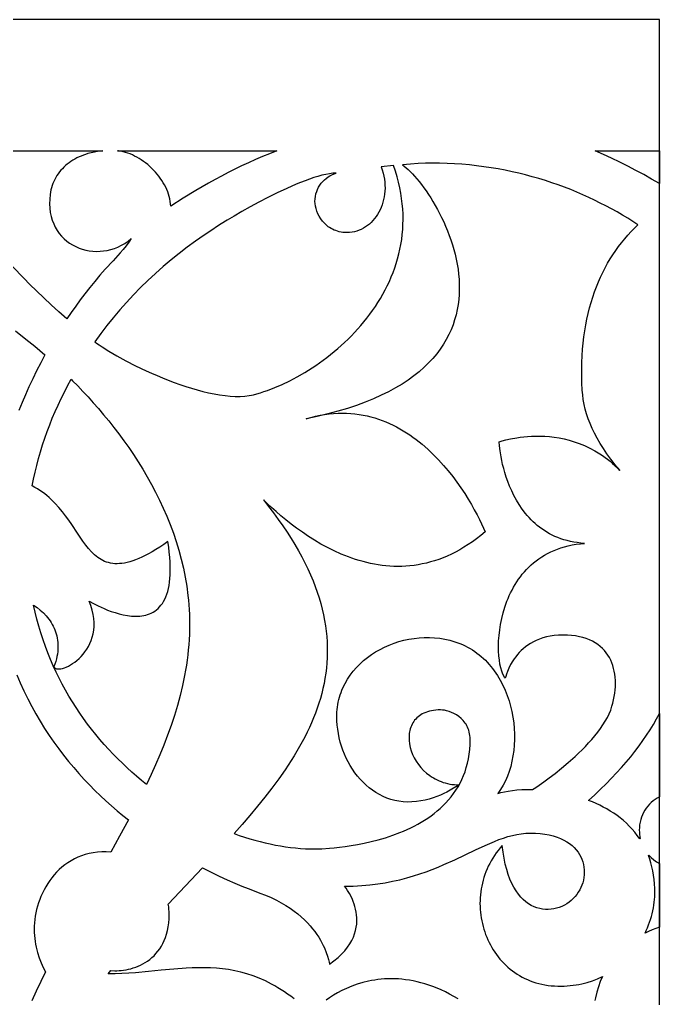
# Model space of a CAD drawing. Extents: x -52 to 65, y 50 to 90.
# Drawn here: x 49.45 to 64.55, y 66.77 to 89.87 of the extents above; entities that cross this region are included whole.
import ezdxf

# ---------------------------------------------------------------- set-up
doc = ezdxf.new("R2010")
doc.units = 0
doc.header["$MEASUREMENT"] = 0
doc.layers.get('0').update_dxf_attribs({"linetype": 'CONTINUOUS'})
doc.layers.add('LAYER_1', color=18, linetype='CONTINUOUS')

msp = doc.modelspace()

# ---------------------------------------------------------------- linework, layer by layer
msp.add_line((64.545, 49.866), (64.545, 89.866))
at = {"layer": 'LAYER_1'}
for points in [[(64.545, 89.866), (-30.122, 89.866), (-51.907, 89.866)], [(46.139, 86.768), (51.412, 86.768), (51.292, 86.754), (51.176, 86.732), (51.064, 86.703), (51.009, 86.686), (50.956, 86.667), (50.904, 86.646), (50.853, 86.624), (50.803, 86.6), (50.755, 86.574), (50.708, 86.546), (50.663, 86.517), (50.619, 86.487), (50.577, 86.454), (50.537, 86.421), (50.498, 86.385), (50.461, 86.348), (50.426, 86.31), (50.393, 86.27), (50.362, 86.228), (50.333, 86.185), (50.306, 86.141), (50.281, 86.095), (50.258, 86.048), (50.238, 86), (50.22, 85.95), (50.204, 85.898), (50.191, 85.846), (50.18, 85.792), (50.172, 85.737), (50.161, 85.625), (50.158, 85.517), (50.164, 85.414), (50.176, 85.315), (50.196, 85.221), (50.222, 85.131), (50.255, 85.046), (50.294, 84.966), (50.338, 84.891), (50.388, 84.821), (50.442, 84.756), (50.501, 84.696), (50.565, 84.641), (50.632, 84.592), (50.702, 84.548), (50.776, 84.509), (50.853, 84.476), (50.931, 84.448), (51.012, 84.427), (51.095, 84.411), (51.179, 84.4), (51.263, 84.396), (51.349, 84.398), (51.434, 84.406), (51.52, 84.42), (51.604, 84.44), (51.688, 84.467), (51.771, 84.5), (51.853, 84.54), (51.932, 84.586), (52.009, 84.638), (52.083, 84.698), (52.028, 84.614), (51.966, 84.53), (51.898, 84.445), (51.823, 84.359), (51.657, 84.176), (51.468, 83.975), (51.344, 83.832), (51.224, 83.689), (51.107, 83.544), (50.993, 83.398), (50.882, 83.251), (50.774, 83.103), (50.67, 82.954), (50.568, 82.805), (50.378, 82.972), (50.195, 83.139), (50.02, 83.303), (49.853, 83.463), (49.696, 83.618), (49.548, 83.766), (49.285, 84.038)], [(49.356, 82.519), (49.52, 82.391), (49.671, 82.27), (49.81, 82.157), (50.05, 81.953), (49.949, 81.765), (49.852, 81.577), (49.76, 81.389), (49.672, 81.202), (49.588, 81.015), (49.509, 80.83), (49.434, 80.645)], [(49.384, 74.41), (49.466, 74.216), (49.553, 74.026), (49.643, 73.841), (49.737, 73.66), (49.835, 73.483), (49.937, 73.31), (50.042, 73.142), (50.149, 72.978), (50.26, 72.817), (50.374, 72.661), (50.49, 72.509), (50.608, 72.361), (50.729, 72.217), (50.851, 72.077), (50.976, 71.94), (51.102, 71.808), (51.23, 71.679), (51.359, 71.554), (51.489, 71.432), (51.62, 71.315), (51.752, 71.2), (51.884, 71.09), (52.017, 70.983), (51.811, 70.604), (51.6, 70.225), (51.496, 70.229), (51.39, 70.228), (51.287, 70.221), (51.188, 70.208), (51.093, 70.189), (51, 70.165), (50.912, 70.136), (50.826, 70.102), (50.744, 70.064), (50.666, 70.021), (50.591, 69.974), (50.519, 69.923), (50.451, 69.869), (50.387, 69.811), (50.325, 69.75), (50.267, 69.686), (50.213, 69.62), (50.162, 69.551), (50.114, 69.48), (50.069, 69.408), (50.028, 69.333), (49.991, 69.258), (49.956, 69.181), (49.925, 69.103), (49.898, 69.025), (49.873, 68.946), (49.852, 68.867), (49.834, 68.788), (49.82, 68.71), (49.809, 68.632), (49.801, 68.555), (49.797, 68.479), (49.795, 68.404), (49.797, 68.33), (49.801, 68.258), (49.807, 68.186), (49.816, 68.117), (49.828, 68.049), (49.841, 67.982), (49.856, 67.917), (49.873, 67.853), (49.912, 67.731), (49.957, 67.615), (50.006, 67.505), (50.059, 67.402), (49.95, 67.175), (49.843, 66.947), (49.74, 66.717)], [(55.926, 66.764), (55.85, 66.822), (55.773, 66.876), (55.697, 66.928), (55.622, 66.977), (55.547, 67.024), (55.472, 67.068), (55.397, 67.109), (55.323, 67.147), (55.25, 67.184), (55.103, 67.249), (54.958, 67.306), (54.813, 67.353), (54.669, 67.393), (54.526, 67.426), (54.383, 67.452), (54.24, 67.471), (54.098, 67.485), (53.955, 67.494), (53.812, 67.497), (53.669, 67.497), (53.526, 67.493), (53.381, 67.485), (53.09, 67.464), (52.794, 67.436), (52.492, 67.406), (52.183, 67.379), (52.025, 67.368), (51.865, 67.359), (51.703, 67.352), (51.538, 67.349), (51.602, 67.43), (51.696, 67.425), (51.746, 67.425), (51.798, 67.428), (51.851, 67.432), (51.906, 67.439), (51.962, 67.448), (52.018, 67.46), (52.075, 67.474), (52.133, 67.491), (52.19, 67.51), (52.247, 67.533), (52.304, 67.559), (52.36, 67.587), (52.415, 67.619), (52.469, 67.654), (52.522, 67.693), (52.573, 67.735), (52.622, 67.781), (52.669, 67.83), (52.714, 67.884), (52.756, 67.941), (52.795, 68.002), (52.831, 68.068), (52.864, 68.138), (52.893, 68.212), (52.918, 68.291), (52.939, 68.374), (52.956, 68.462), (52.969, 68.555), (52.977, 68.652), (52.979, 68.755), (52.978, 68.816), (52.974, 68.877), (52.968, 68.936), (52.959, 68.995), (53.766, 69.855), (53.968, 69.752), (54.163, 69.658), (54.349, 69.572), (54.525, 69.494), (54.691, 69.424), (54.846, 69.362), (54.988, 69.307), (55.117, 69.259), (55.256, 69.206), (55.386, 69.15), (55.509, 69.091), (55.624, 69.03), (55.732, 68.966), (55.833, 68.901), (55.927, 68.834), (56.015, 68.766), (56.096, 68.697), (56.171, 68.627), (56.241, 68.557), (56.305, 68.487), (56.363, 68.418), (56.416, 68.349), (56.465, 68.281), (56.509, 68.214), (56.548, 68.149), (56.583, 68.086), (56.614, 68.025), (56.641, 67.967), (56.686, 67.859), (56.718, 67.766), (56.74, 67.688), (56.753, 67.63), (56.761, 67.58), (56.868, 67.658), (56.964, 67.737), (57.048, 67.817), (57.123, 67.897), (57.187, 67.978), (57.242, 68.058), (57.288, 68.138), (57.325, 68.217), (57.355, 68.296), (57.378, 68.374), (57.394, 68.451), (57.404, 68.526), (57.408, 68.6), (57.407, 68.672), (57.402, 68.742), (57.392, 68.81), (57.379, 68.876), (57.363, 68.939), (57.344, 68.999), (57.324, 69.056), (57.302, 69.109), (57.279, 69.159), (57.233, 69.248), (57.189, 69.32), (57.153, 69.374), (57.119, 69.419), (57.324, 69.422), (57.522, 69.433), (57.714, 69.45), (57.899, 69.473), (58.079, 69.501), (58.252, 69.535), (58.42, 69.573), (58.583, 69.615), (58.741, 69.661), (58.893, 69.71), (59.041, 69.761), (59.185, 69.816), (59.325, 69.871), (59.46, 69.929), (59.72, 70.046), (60.204, 70.276), (60.431, 70.382), (60.542, 70.431), (60.651, 70.477), (60.759, 70.519), (60.866, 70.557), (60.972, 70.591), (61.077, 70.619), (61.182, 70.642), (61.286, 70.659), (61.391, 70.669), (61.496, 70.673), (61.619, 70.67), (61.735, 70.662), (61.844, 70.648), (61.946, 70.629), (62.042, 70.606), (62.131, 70.578), (62.214, 70.546), (62.291, 70.51), (62.362, 70.47), (62.426, 70.427), (62.485, 70.381), (62.537, 70.332), (62.585, 70.28), (62.626, 70.226), (62.662, 70.17), (62.693, 70.113), (62.719, 70.054), (62.739, 69.994), (62.755, 69.933), (62.766, 69.871), (62.772, 69.809), (62.773, 69.747), (62.77, 69.685), (62.762, 69.623), (62.751, 69.562), (62.735, 69.502), (62.715, 69.444), (62.691, 69.387), (62.664, 69.332), (62.632, 69.279), (62.598, 69.228), (62.559, 69.18), (62.514, 69.131), (62.466, 69.086), (62.414, 69.045), (62.36, 69.007), (62.303, 68.974), (62.244, 68.944), (62.182, 68.92), (62.119, 68.9), (62.055, 68.885), (61.989, 68.875), (61.923, 68.87), (61.856, 68.871), (61.789, 68.878), (61.722, 68.891), (61.655, 68.91), (61.588, 68.935), (61.523, 68.967), (61.459, 69.006), (61.396, 69.052), (61.334, 69.105), (61.275, 69.165), (61.218, 69.233), (61.164, 69.31), (61.113, 69.394), (61.065, 69.486), (61.02, 69.587), (60.979, 69.696), (60.942, 69.815), (60.909, 69.942), (60.881, 70.079), (60.857, 70.226), (60.839, 70.382), (60.789, 70.324), (60.741, 70.265), (60.696, 70.206), (60.653, 70.145), (60.613, 70.083), (60.576, 70.02), (60.541, 69.956), (60.509, 69.892), (60.479, 69.826), (60.452, 69.761), (60.427, 69.694), (60.405, 69.627), (60.385, 69.56), (60.368, 69.492), (60.353, 69.423), (60.34, 69.355), (60.33, 69.286), (60.322, 69.218), (60.317, 69.149), (60.313, 69.08), (60.312, 69.011), (60.314, 68.942), (60.317, 68.874), (60.323, 68.806), (60.331, 68.738), (60.341, 68.671), (60.353, 68.604), (60.368, 68.537), (60.384, 68.471), (60.403, 68.406), (60.424, 68.342), (60.446, 68.278), (60.471, 68.216), (60.498, 68.154), (60.527, 68.093), (60.558, 68.033), (60.591, 67.975), (60.626, 67.917), (60.662, 67.861), (60.701, 67.806), (60.741, 67.753), (60.784, 67.701), (60.828, 67.65), (60.874, 67.601), (60.922, 67.554), (60.972, 67.509), (61.023, 67.465), (61.076, 67.423), (61.131, 67.384), (61.188, 67.346), (61.246, 67.31), (61.306, 67.276), (61.368, 67.245), (61.431, 67.216), (61.496, 67.189), (61.563, 67.164), (61.631, 67.142), (61.7, 67.123), (61.771, 67.106), (61.844, 67.092), (61.918, 67.08), (61.994, 67.072), (62.071, 67.066), (62.149, 67.063), (62.224, 67.063), (62.297, 67.064), (62.37, 67.068), (62.441, 67.074), (62.511, 67.082), (62.58, 67.092), (62.647, 67.104), (62.714, 67.117), (62.779, 67.133), (62.843, 67.15), (62.967, 67.189), (63.087, 67.236), (63.202, 67.288), (63.15, 67.171), (63.105, 67.049), (63.066, 66.922), (63.035, 66.79), (63.021, 66.722)], [(59.801, 66.761), (59.698, 66.82), (59.597, 66.875), (59.496, 66.926), (59.397, 66.972), (59.299, 67.014), (59.202, 67.052), (59.107, 67.086), (59.012, 67.117), (58.919, 67.143), (58.827, 67.166), (58.736, 67.185), (58.647, 67.202), (58.559, 67.215), (58.472, 67.224), (58.387, 67.231), (58.303, 67.235), (58.22, 67.237), (58.139, 67.235), (58.06, 67.231), (57.982, 67.225), (57.905, 67.217), (57.83, 67.206), (57.756, 67.193), (57.684, 67.179), (57.545, 67.145), (57.412, 67.105), (57.286, 67.059), (57.167, 67.01), (57.055, 66.957), (56.95, 66.903), (56.853, 66.847), (56.763, 66.79), (56.681, 66.735)]]:
    msp.add_lwpolyline(points, dxfattribs=at)
for points in [[(51.761, 86.768), (55.516, 86.768), (55.346, 86.702), (55.179, 86.632), (55.013, 86.561), (54.85, 86.488), (54.689, 86.412), (54.53, 86.334), (54.372, 86.255), (54.217, 86.174), (54.062, 86.09), (53.91, 86.006), (53.608, 85.831), (53.312, 85.651), (53.019, 85.466), (53.015, 85.521), (53.007, 85.577), (52.997, 85.633), (52.983, 85.689), (52.966, 85.745), (52.946, 85.8), (52.923, 85.855), (52.898, 85.91), (52.87, 85.964), (52.839, 86.017), (52.806, 86.069), (52.771, 86.121), (52.734, 86.171), (52.695, 86.22), (52.654, 86.268), (52.611, 86.314), (52.566, 86.359), (52.52, 86.402), (52.473, 86.443), (52.424, 86.482), (52.374, 86.52), (52.323, 86.555), (52.271, 86.588), (52.218, 86.619), (52.165, 86.647), (52.111, 86.673), (52.057, 86.696), (52.002, 86.716), (51.947, 86.733), (51.892, 86.748), (51.837, 86.759), (51.782, 86.767)], [(64.545, 86.768), (64.545, 85.997), (64.36, 86.103), (64.174, 86.207), (63.987, 86.308), (63.798, 86.407), (63.608, 86.502), (63.417, 86.594), (63.224, 86.683), (63.029, 86.768)], [(56.918, 86.243), (56.842, 86.239), (56.761, 86.228), (56.674, 86.213), (56.584, 86.192), (56.489, 86.166), (56.391, 86.137), (56.29, 86.103), (56.186, 86.065), (56.08, 86.024), (55.972, 85.98), (55.752, 85.884), (55.531, 85.78), (55.311, 85.671), (55.095, 85.559), (54.888, 85.446), (54.692, 85.336), (54.511, 85.231), (54.349, 85.134), (54.209, 85.047), (54.094, 84.973), (54.007, 84.915), (53.803, 84.78), (53.602, 84.64), (53.406, 84.496), (53.212, 84.347), (53.023, 84.194), (52.838, 84.037), (52.656, 83.876), (52.479, 83.711), (52.307, 83.542), (52.138, 83.37), (51.974, 83.194), (51.815, 83.014), (51.66, 82.832), (51.51, 82.646), (51.366, 82.457), (51.226, 82.266), (51.266, 82.235), (51.327, 82.191), (51.397, 82.143), (51.558, 82.041), (51.746, 81.931), (51.957, 81.816), (52.188, 81.698), (52.434, 81.581), (52.562, 81.523), (52.693, 81.466), (52.826, 81.411), (52.96, 81.357), (53.096, 81.306), (53.232, 81.257), (53.369, 81.21), (53.506, 81.167), (53.642, 81.128), (53.777, 81.092), (53.91, 81.06), (54.042, 81.033), (54.171, 81.01), (54.297, 80.993), (54.42, 80.981), (54.539, 80.975), (54.654, 80.975), (54.764, 80.982), (54.869, 80.995), (54.92, 81.005), (54.969, 81.016), (55.05, 81.038), (55.133, 81.062), (55.216, 81.088), (55.301, 81.118), (55.473, 81.183), (55.647, 81.258), (55.823, 81.342), (56, 81.435), (56.178, 81.537), (56.354, 81.648), (56.442, 81.707), (56.529, 81.768), (56.616, 81.83), (56.702, 81.895), (56.788, 81.962), (56.872, 82.031), (56.956, 82.102), (57.038, 82.175), (57.119, 82.249), (57.199, 82.326), (57.278, 82.405), (57.355, 82.485), (57.43, 82.567), (57.504, 82.651), (57.576, 82.737), (57.646, 82.825), (57.714, 82.914), (57.78, 83.005), (57.844, 83.098), (57.905, 83.193), (57.964, 83.289), (58.021, 83.387), (58.074, 83.486), (58.126, 83.587), (58.174, 83.689), (58.219, 83.793), (58.262, 83.899), (58.301, 84.006), (58.337, 84.114), (58.37, 84.224), (58.399, 84.336), (58.424, 84.448), (58.447, 84.562), (58.465, 84.678), (58.479, 84.795), (58.49, 84.913), (58.496, 85.032), (58.499, 85.152), (58.497, 85.274), (58.49, 85.397), (58.48, 85.521), (58.464, 85.647), (58.444, 85.773), (58.42, 85.9), (58.39, 86.029), (58.355, 86.159), (58.316, 86.289), (58.271, 86.421), (57.98, 86.392), (58.006, 86.318), (58.027, 86.245), (58.044, 86.172), (58.057, 86.1), (58.066, 86.028), (58.071, 85.957), (58.072, 85.887), (58.069, 85.818), (58.063, 85.75), (58.053, 85.684), (58.04, 85.619), (58.024, 85.556), (58.005, 85.494), (57.982, 85.434), (57.956, 85.377), (57.928, 85.321), (57.897, 85.268), (57.863, 85.218), (57.827, 85.17), (57.788, 85.124), (57.747, 85.082), (57.704, 85.042), (57.659, 85.006), (57.612, 84.973), (57.563, 84.943), (57.512, 84.916), (57.459, 84.894), (57.405, 84.875), (57.35, 84.86), (57.293, 84.849), (57.235, 84.843), (57.176, 84.841), (57.127, 84.842), (57.08, 84.846), (57.034, 84.853), (56.991, 84.861), (56.949, 84.872), (56.909, 84.886), (56.871, 84.901), (56.834, 84.918), (56.799, 84.937), (56.766, 84.957), (56.734, 84.979), (56.704, 85.002), (56.649, 85.053), (56.6, 85.107), (56.557, 85.165), (56.52, 85.225), (56.489, 85.286), (56.464, 85.347), (56.445, 85.408), (56.431, 85.467), (56.423, 85.523), (56.42, 85.576), (56.422, 85.636), (56.43, 85.695), (56.443, 85.752), (56.46, 85.807), (56.481, 85.859), (56.506, 85.91), (56.536, 85.958), (56.568, 86.003), (56.604, 86.045), (56.643, 86.084), (56.684, 86.12), (56.727, 86.152), (56.773, 86.181), (56.82, 86.206), (56.869, 86.226)], [(61.55, 71.705), (61.626, 71.752), (61.709, 71.807), (61.815, 71.882), (61.941, 71.974), (62.083, 72.082), (62.235, 72.204), (62.395, 72.338), (62.558, 72.483), (62.639, 72.559), (62.72, 72.638), (62.799, 72.718), (62.876, 72.799), (62.95, 72.883), (63.022, 72.967), (63.09, 73.053), (63.154, 73.139), (63.214, 73.227), (63.268, 73.314), (63.317, 73.402), (63.36, 73.49), (63.396, 73.577), (63.425, 73.665), (63.447, 73.742), (63.465, 73.82), (63.48, 73.897), (63.492, 73.974), (63.5, 74.051), (63.506, 74.126), (63.508, 74.202), (63.507, 74.276), (63.502, 74.349), (63.493, 74.42), (63.481, 74.491), (63.466, 74.559), (63.446, 74.626), (63.423, 74.691), (63.396, 74.754), (63.365, 74.815), (63.33, 74.873), (63.29, 74.928), (63.247, 74.981), (63.199, 75.031), (63.147, 75.078), (63.091, 75.122), (63.03, 75.162), (62.965, 75.199), (62.895, 75.232), (62.82, 75.261), (62.741, 75.286), (62.657, 75.307), (62.568, 75.323), (62.474, 75.335), (62.375, 75.342), (62.27, 75.345), (62.165, 75.342), (62.065, 75.333), (61.97, 75.32), (61.881, 75.301), (61.796, 75.278), (61.716, 75.251), (61.641, 75.22), (61.571, 75.186), (61.505, 75.148), (61.444, 75.108), (61.386, 75.066), (61.333, 75.022), (61.283, 74.977), (61.238, 74.93), (61.196, 74.883), (61.157, 74.835), (61.122, 74.787), (61.091, 74.74), (61.036, 74.648), (60.993, 74.562), (60.96, 74.485), (60.937, 74.42), (60.921, 74.369), (60.91, 74.326), (60.894, 74.346), (60.879, 74.369), (60.851, 74.425), (60.825, 74.492), (60.803, 74.569), (60.784, 74.657), (60.769, 74.753), (60.758, 74.857), (60.752, 74.968), (60.75, 75.085), (60.753, 75.207), (60.762, 75.334), (60.777, 75.465), (60.797, 75.598), (60.824, 75.734), (60.858, 75.87), (60.899, 76.006), (60.947, 76.142), (60.975, 76.21), (61.004, 76.276), (61.035, 76.343), (61.068, 76.408), (61.103, 76.473), (61.14, 76.537), (61.179, 76.6), (61.221, 76.661), (61.265, 76.721), (61.311, 76.78), (61.36, 76.838), (61.411, 76.894), (61.464, 76.948), (61.52, 77.001), (61.578, 77.051), (61.639, 77.1), (61.703, 77.146), (61.769, 77.19), (61.837, 77.232), (61.909, 77.272), (61.983, 77.309), (62.06, 77.343), (62.14, 77.374), (62.222, 77.403), (62.308, 77.429), (62.396, 77.451), (62.488, 77.471), (62.582, 77.487), (62.68, 77.499), (62.781, 77.508), (62.693, 77.515), (62.608, 77.525), (62.526, 77.538), (62.446, 77.554), (62.368, 77.573), (62.293, 77.594), (62.22, 77.618), (62.15, 77.644), (62.082, 77.673), (62.016, 77.704), (61.952, 77.737), (61.89, 77.772), (61.831, 77.809), (61.774, 77.848), (61.719, 77.889), (61.665, 77.931), (61.614, 77.975), (61.565, 78.02), (61.518, 78.067), (61.472, 78.115), (61.429, 78.164), (61.387, 78.214), (61.309, 78.317), (61.237, 78.423), (61.172, 78.531), (61.113, 78.64), (61.06, 78.75), (61.012, 78.859), (60.97, 78.967), (60.933, 79.073), (60.9, 79.177), (60.872, 79.277), (60.847, 79.372), (60.827, 79.463), (60.81, 79.547), (60.785, 79.694), (60.77, 79.807), (60.761, 79.905), (60.834, 79.928), (60.92, 79.95), (61.036, 79.976), (61.178, 80.001), (61.258, 80.013), (61.344, 80.022), (61.435, 80.03), (61.53, 80.036), (61.629, 80.039), (61.733, 80.038), (61.84, 80.034), (61.95, 80.026), (62.063, 80.013), (62.178, 79.995), (62.296, 79.972), (62.415, 79.943), (62.535, 79.907), (62.656, 79.865), (62.778, 79.816), (62.9, 79.758), (63.021, 79.693), (63.142, 79.619), (63.202, 79.579), (63.262, 79.537), (63.322, 79.492), (63.381, 79.444), (63.439, 79.395), (63.497, 79.342), (63.555, 79.287), (63.612, 79.23), (63.502, 79.364), (63.401, 79.495), (63.308, 79.622), (63.223, 79.746), (63.145, 79.868), (63.075, 79.988), (63.013, 80.106), (62.957, 80.222), (62.908, 80.336), (62.865, 80.45), (62.828, 80.562), (62.797, 80.674), (62.771, 80.786), (62.75, 80.899), (62.735, 81.011), (62.724, 81.124), (62.717, 81.293), (62.713, 81.458), (62.713, 81.619), (62.717, 81.778), (62.724, 81.934), (62.734, 82.086), (62.748, 82.235), (62.765, 82.381), (62.785, 82.524), (62.809, 82.664), (62.836, 82.801), (62.865, 82.935), (62.898, 83.066), (62.934, 83.194), (62.973, 83.319), (63.015, 83.441), (63.06, 83.561), (63.107, 83.677), (63.157, 83.791), (63.21, 83.902), (63.266, 84.01), (63.324, 84.115), (63.385, 84.218), (63.448, 84.318), (63.514, 84.415), (63.582, 84.51), (63.653, 84.602), (63.726, 84.691), (63.801, 84.778), (63.878, 84.862), (63.958, 84.944), (64.039, 85.023), (63.919, 85.101), (63.797, 85.178), (63.672, 85.253), (63.545, 85.327), (63.416, 85.399), (63.285, 85.469), (63.151, 85.538), (63.015, 85.605), (62.878, 85.67), (62.738, 85.733), (62.596, 85.794), (62.452, 85.853), (62.306, 85.91), (62.158, 85.964), (62.008, 86.016), (61.856, 86.066), (61.702, 86.114), (61.547, 86.158), (61.389, 86.201), (61.229, 86.24), (61.068, 86.277), (60.905, 86.311), (60.74, 86.342), (60.573, 86.37), (60.404, 86.395), (60.234, 86.417), (60.062, 86.436), (59.888, 86.451), (59.712, 86.464), (59.535, 86.472), (59.356, 86.478), (59.176, 86.48), (59.027, 86.476), (58.855, 86.468), (58.671, 86.455), (58.483, 86.44), (58.526, 86.407), (58.571, 86.369), (58.618, 86.326), (58.667, 86.278), (58.718, 86.225), (58.769, 86.168), (58.822, 86.107), (58.876, 86.042), (58.93, 85.973), (58.985, 85.899), (59.039, 85.822), (59.094, 85.742), (59.149, 85.658), (59.203, 85.571), (59.256, 85.481), (59.308, 85.387), (59.359, 85.292), (59.408, 85.193), (59.456, 85.092), (59.502, 84.988), (59.546, 84.883), (59.588, 84.775), (59.627, 84.666), (59.663, 84.555), (59.696, 84.442), (59.726, 84.328), (59.752, 84.212), (59.775, 84.096), (59.794, 83.978), (59.808, 83.86), (59.819, 83.741), (59.824, 83.621), (59.825, 83.502), (59.821, 83.382), (59.811, 83.262), (59.796, 83.142), (59.775, 83.022), (59.748, 82.903), (59.715, 82.784), (59.676, 82.666), (59.63, 82.549), (59.577, 82.433), (59.516, 82.318), (59.449, 82.204), (59.374, 82.092), (59.291, 81.982), (59.2, 81.873), (59.101, 81.766), (58.994, 81.662), (58.877, 81.559), (58.752, 81.459), (58.618, 81.362), (58.474, 81.267), (58.321, 81.175), (58.158, 81.087), (57.984, 81.001), (57.801, 80.918), (57.607, 80.84), (57.402, 80.764), (57.186, 80.693), (56.959, 80.625), (56.721, 80.562), (56.471, 80.502), (56.209, 80.447), (56.321, 80.479), (56.431, 80.507), (56.54, 80.53), (56.648, 80.548), (56.755, 80.562), (56.86, 80.572), (56.963, 80.578), (57.065, 80.58), (57.166, 80.578), (57.265, 80.573), (57.363, 80.564), (57.459, 80.551), (57.554, 80.535), (57.648, 80.516), (57.74, 80.493), (57.83, 80.467), (57.919, 80.439), (58.007, 80.407), (58.093, 80.373), (58.178, 80.336), (58.261, 80.297), (58.343, 80.255), (58.423, 80.211), (58.502, 80.165), (58.58, 80.117), (58.656, 80.066), (58.73, 80.014), (58.803, 79.96), (58.875, 79.905), (58.945, 79.848), (59.081, 79.729), (59.211, 79.606), (59.335, 79.479), (59.452, 79.349), (59.564, 79.217), (59.67, 79.083), (59.77, 78.949), (59.864, 78.815), (59.952, 78.683), (60.034, 78.553), (60.109, 78.426), (60.179, 78.303), (60.242, 78.184), (60.299, 78.072), (60.35, 77.966), (60.395, 77.867), (60.434, 77.777), (60.334, 77.695), (60.234, 77.618), (60.135, 77.546), (60.035, 77.478), (59.935, 77.416), (59.836, 77.357), (59.737, 77.303), (59.637, 77.254), (59.538, 77.209), (59.44, 77.168), (59.341, 77.131), (59.243, 77.098), (59.145, 77.069), (59.047, 77.043), (58.95, 77.022), (58.853, 77.004), (58.757, 76.989), (58.661, 76.978), (58.565, 76.971), (58.47, 76.966), (58.376, 76.965), (58.282, 76.966), (58.188, 76.971), (58.095, 76.978), (58.003, 76.989), (57.912, 77.002), (57.821, 77.017), (57.731, 77.035), (57.641, 77.055), (57.553, 77.078), (57.465, 77.103), (57.378, 77.13), (57.292, 77.159), (57.207, 77.189), (57.039, 77.256), (56.876, 77.33), (56.716, 77.409), (56.561, 77.493), (56.41, 77.582), (56.264, 77.674), (56.123, 77.769), (55.987, 77.865), (55.857, 77.963), (55.732, 78.062), (55.614, 78.16), (55.501, 78.257), (55.395, 78.352), (55.295, 78.445), (55.202, 78.534), (55.325, 78.379), (55.443, 78.225), (55.555, 78.073), (55.661, 77.922), (55.762, 77.773), (55.857, 77.625), (55.946, 77.478), (56.03, 77.333), (56.109, 77.19), (56.183, 77.047), (56.251, 76.906), (56.314, 76.767), (56.373, 76.628), (56.426, 76.491), (56.475, 76.355), (56.519, 76.22), (56.558, 76.087), (56.592, 75.954), (56.622, 75.823), (56.648, 75.692), (56.669, 75.563), (56.686, 75.435), (56.698, 75.308), (56.706, 75.182), (56.711, 75.056), (56.711, 74.932), (56.707, 74.809), (56.7, 74.686), (56.689, 74.565), (56.674, 74.444), (56.655, 74.324), (56.633, 74.205), (56.607, 74.086), (56.578, 73.969), (56.546, 73.852), (56.51, 73.736), (56.472, 73.62), (56.43, 73.505), (56.385, 73.391), (56.337, 73.277), (56.287, 73.164), (56.233, 73.052), (56.177, 72.94), (56.118, 72.828), (56.057, 72.717), (55.993, 72.606), (55.927, 72.496), (55.859, 72.386), (55.788, 72.277), (55.715, 72.168), (55.563, 71.951), (55.403, 71.734), (55.237, 71.519), (55.063, 71.305), (54.884, 71.091), (54.699, 70.877), (54.51, 70.663), (54.633, 70.62), (54.756, 70.579), (54.879, 70.541), (55.001, 70.506), (55.123, 70.473), (55.245, 70.443), (55.366, 70.416), (55.487, 70.392), (55.608, 70.37), (55.727, 70.351), (55.846, 70.335), (55.964, 70.322), (56.081, 70.312), (56.198, 70.305), (56.313, 70.3), (56.427, 70.299), (56.584, 70.304), (56.764, 70.316), (56.875, 70.326), (56.998, 70.339), (57.132, 70.356), (57.275, 70.378), (57.426, 70.404), (57.583, 70.435), (57.746, 70.472), (57.913, 70.515), (58.083, 70.565), (58.254, 70.622), (58.425, 70.686), (58.51, 70.721), (58.595, 70.758), (58.679, 70.798), (58.762, 70.839), (58.844, 70.883), (58.925, 70.929), (59.004, 70.977), (59.082, 71.028), (59.159, 71.082), (59.233, 71.138), (59.306, 71.196), (59.376, 71.257), (59.444, 71.321), (59.51, 71.388), (59.573, 71.457), (59.633, 71.53), (59.69, 71.605), (59.744, 71.683), (59.794, 71.765), (59.841, 71.849), (59.884, 71.937), (59.924, 72.028), (59.959, 72.122), (59.99, 72.22), (60.017, 72.321), (60.04, 72.425), (60.057, 72.534), (60.07, 72.645), (60.078, 72.761), (60.081, 72.88), (60.079, 72.927), (60.075, 72.972), (60.068, 73.016), (60.059, 73.058), (60.048, 73.098), (60.035, 73.136), (60.019, 73.172), (60.002, 73.206), (59.983, 73.239), (59.962, 73.27), (59.94, 73.3), (59.916, 73.328), (59.866, 73.378), (59.812, 73.423), (59.756, 73.461), (59.698, 73.494), (59.639, 73.521), (59.582, 73.543), (59.526, 73.559), (59.473, 73.571), (59.425, 73.577), (59.381, 73.58), (59.324, 73.578), (59.269, 73.575), (59.217, 73.568), (59.167, 73.56), (59.119, 73.549), (59.074, 73.536), (59.031, 73.521), (58.991, 73.504), (58.952, 73.485), (58.916, 73.464), (58.883, 73.441), (58.851, 73.416), (58.822, 73.39), (58.795, 73.363), (58.771, 73.334), (58.748, 73.303), (58.728, 73.272), (58.709, 73.239), (58.693, 73.205), (58.679, 73.169), (58.667, 73.133), (58.657, 73.096), (58.649, 73.059), (58.643, 73.02), (58.64, 72.981), (58.638, 72.941), (58.64, 72.86), (58.649, 72.778), (58.666, 72.695), (58.69, 72.613), (58.722, 72.53), (58.76, 72.45), (58.806, 72.371), (58.858, 72.294), (58.916, 72.221), (58.981, 72.152), (59.052, 72.088), (59.129, 72.028), (59.169, 72.001), (59.212, 71.975), (59.255, 71.95), (59.3, 71.927), (59.346, 71.907), (59.394, 71.887), (59.443, 71.87), (59.493, 71.855), (59.545, 71.842), (59.598, 71.831), (59.652, 71.823), (59.708, 71.817), (59.764, 71.813), (59.822, 71.812), (59.744, 71.761), (59.652, 71.706), (59.53, 71.64), (59.458, 71.606), (59.381, 71.571), (59.297, 71.538), (59.209, 71.506), (59.116, 71.477), (59.018, 71.452), (58.917, 71.431), (58.812, 71.416), (58.705, 71.407), (58.601, 71.405), (58.499, 71.411), (58.4, 71.423), (58.303, 71.443), (58.208, 71.468), (58.116, 71.5), (58.027, 71.538), (57.941, 71.581), (57.858, 71.629), (57.777, 71.683), (57.7, 71.741), (57.626, 71.804), (57.555, 71.872), (57.488, 71.943), (57.424, 72.018), (57.363, 72.097), (57.307, 72.179), (57.253, 72.264), (57.204, 72.351), (57.159, 72.442), (57.117, 72.534), (57.08, 72.629), (57.046, 72.725), (57.017, 72.822), (56.992, 72.921), (56.972, 73.021), (56.956, 73.121), (56.945, 73.222), (56.938, 73.323), (56.936, 73.424), (56.939, 73.525), (56.944, 73.586), (56.95, 73.646), (56.959, 73.706), (56.97, 73.764), (56.983, 73.822), (56.998, 73.879), (57.015, 73.935), (57.034, 73.991), (57.055, 74.045), (57.077, 74.098), (57.128, 74.203), (57.185, 74.303), (57.249, 74.399), (57.32, 74.491), (57.396, 74.579), (57.477, 74.662), (57.564, 74.741), (57.655, 74.815), (57.751, 74.884), (57.851, 74.949), (57.955, 75.008), (58.062, 75.062), (58.172, 75.11), (58.285, 75.153), (58.4, 75.191), (58.517, 75.222), (58.636, 75.248), (58.756, 75.267), (58.876, 75.28), (58.998, 75.287), (59.12, 75.288), (59.241, 75.281), (59.362, 75.268), (59.483, 75.248), (59.602, 75.221), (59.72, 75.187), (59.835, 75.145), (59.898, 75.119), (59.959, 75.09), (60.019, 75.06), (60.077, 75.028), (60.133, 74.993), (60.188, 74.957), (60.241, 74.919), (60.293, 74.879), (60.343, 74.837), (60.392, 74.794), (60.439, 74.749), (60.484, 74.702), (60.528, 74.654), (60.57, 74.605), (60.611, 74.554), (60.65, 74.502), (60.724, 74.394), (60.791, 74.282), (60.852, 74.165), (60.907, 74.045), (60.956, 73.922), (60.999, 73.796), (61.036, 73.668), (61.066, 73.538), (61.09, 73.407), (61.109, 73.275), (61.121, 73.143), (61.127, 73.011), (61.127, 72.88), (61.121, 72.749), (61.109, 72.62), (61.091, 72.494), (61.067, 72.369), (61.037, 72.248), (61.002, 72.13), (60.96, 72.016), (60.912, 71.906), (60.859, 71.802), (60.799, 71.702), (60.767, 71.655), (60.734, 71.608), (60.806, 71.63), (60.887, 71.649), (60.977, 71.666), (61.076, 71.68), (61.183, 71.691), (61.298, 71.699), (61.421, 71.703)], [(49.78, 76.054), (49.862, 75.997), (49.939, 75.934), (50.012, 75.867), (50.079, 75.796), (50.141, 75.72), (50.169, 75.68), (50.196, 75.64), (50.221, 75.598), (50.244, 75.555), (50.265, 75.511), (50.284, 75.465), (50.301, 75.419), (50.316, 75.372), (50.329, 75.323), (50.339, 75.274), (50.348, 75.223), (50.353, 75.171), (50.357, 75.119), (50.357, 75.065), (50.355, 75.01), (50.351, 74.955), (50.343, 74.898), (50.333, 74.84), (50.32, 74.781), (50.303, 74.721), (50.284, 74.66), (50.262, 74.599), (50.275, 74.578), (50.294, 74.563), (50.319, 74.552), (50.349, 74.547), (50.383, 74.546), (50.421, 74.55), (50.462, 74.559), (50.507, 74.572), (50.553, 74.59), (50.602, 74.613), (50.652, 74.64), (50.702, 74.671), (50.753, 74.707), (50.804, 74.747), (50.854, 74.792), (50.903, 74.84), (50.95, 74.893), (50.994, 74.95), (51.036, 75.011), (51.075, 75.076), (51.11, 75.145), (51.14, 75.218), (51.166, 75.294), (51.186, 75.375), (51.2, 75.459), (51.208, 75.547), (51.209, 75.638), (51.203, 75.733), (51.189, 75.832), (51.166, 75.934), (51.134, 76.039), (51.093, 76.148), (51.191, 76.092), (51.303, 76.035), (51.446, 75.969), (51.527, 75.936), (51.614, 75.904), (51.705, 75.874), (51.799, 75.846), (51.895, 75.823), (51.993, 75.805), (52.091, 75.794), (52.189, 75.789), (52.238, 75.79), (52.286, 75.793), (52.334, 75.798), (52.381, 75.806), (52.427, 75.817), (52.472, 75.83), (52.516, 75.846), (52.559, 75.865), (52.601, 75.887), (52.641, 75.912), (52.68, 75.941), (52.718, 75.973), (52.753, 76.008), (52.787, 76.048), (52.819, 76.091), (52.849, 76.139), (52.876, 76.19), (52.901, 76.246), (52.924, 76.306), (52.945, 76.371), (52.962, 76.441), (52.977, 76.515), (52.989, 76.594), (52.998, 76.678), (53.004, 76.768), (53.007, 76.862), (53.006, 76.963), (53.002, 77.068), (52.994, 77.18), (52.983, 77.297), (52.968, 77.42), (52.949, 77.55), (52.851, 77.482), (52.758, 77.42), (52.667, 77.363), (52.58, 77.311), (52.495, 77.263), (52.414, 77.221), (52.336, 77.183), (52.261, 77.149), (52.189, 77.12), (52.119, 77.095), (52.052, 77.074), (51.987, 77.057), (51.925, 77.044), (51.865, 77.035), (51.807, 77.03), (51.752, 77.028), (51.698, 77.029), (51.647, 77.034), (51.597, 77.042), (51.549, 77.053), (51.503, 77.067), (51.458, 77.084), (51.415, 77.104), (51.373, 77.126), (51.333, 77.151), (51.293, 77.178), (51.255, 77.208), (51.218, 77.24), (51.146, 77.309), (51.077, 77.386), (51.01, 77.469), (50.944, 77.558), (50.814, 77.748), (50.681, 77.95), (50.611, 78.052), (50.537, 78.155), (50.46, 78.256), (50.378, 78.356), (50.291, 78.452), (50.198, 78.545), (50.148, 78.59), (50.097, 78.634), (50.044, 78.676), (49.989, 78.717), (49.932, 78.756), (49.873, 78.793), (49.811, 78.829), (49.747, 78.862), (49.779, 79.025), (49.815, 79.187), (49.854, 79.349), (49.896, 79.51), (49.942, 79.67), (49.992, 79.83), (50.045, 79.989), (50.101, 80.147), (50.161, 80.304), (50.223, 80.461), (50.289, 80.616), (50.359, 80.771), (50.431, 80.925), (50.507, 81.077), (50.585, 81.228), (50.667, 81.379), (50.703, 81.345), (50.824, 81.222), (50.945, 81.094), (51.067, 80.963), (51.189, 80.827), (51.311, 80.687), (51.433, 80.543), (51.554, 80.396), (51.674, 80.244), (51.793, 80.089), (51.91, 79.93), (52.025, 79.767), (52.138, 79.601), (52.249, 79.431), (52.356, 79.257), (52.461, 79.08), (52.562, 78.9), (52.659, 78.717), (52.752, 78.53), (52.841, 78.34), (52.926, 78.147), (53.005, 77.95), (53.079, 77.751), (53.147, 77.549), (53.21, 77.344), (53.266, 77.136), (53.316, 76.925), (53.359, 76.712), (53.395, 76.496), (53.423, 76.277), (53.434, 76.167), (53.444, 76.056), (53.451, 75.945), (53.456, 75.833), (53.459, 75.72), (53.461, 75.607), (53.459, 75.484), (53.456, 75.361), (53.45, 75.239), (53.441, 75.117), (53.43, 74.996), (53.418, 74.875), (53.402, 74.754), (53.385, 74.634), (53.366, 74.514), (53.344, 74.394), (53.295, 74.156), (53.239, 73.919), (53.175, 73.683), (53.104, 73.448), (53.027, 73.214), (52.943, 72.981), (52.853, 72.748), (52.759, 72.516), (52.659, 72.285), (52.554, 72.054), (52.445, 71.823), (52.328, 71.917), (52.212, 72.014), (52.098, 72.113), (51.986, 72.215), (51.875, 72.319), (51.766, 72.426), (51.658, 72.536), (51.553, 72.648), (51.449, 72.762), (51.347, 72.88), (51.248, 72.999), (51.15, 73.121), (51.055, 73.246), (50.962, 73.373), (50.872, 73.502), (50.784, 73.634), (50.699, 73.768), (50.616, 73.904), (50.536, 74.043), (50.459, 74.184), (50.384, 74.328), (50.313, 74.473), (50.245, 74.621), (50.18, 74.772), (50.118, 74.924), (50.059, 75.079), (50.004, 75.236), (49.952, 75.395), (49.903, 75.557), (49.859, 75.72), (49.818, 75.886)], [(64.545, 73.495), (64.545, 71.529), (64.494, 71.5), (64.444, 71.468), (64.397, 71.432), (64.352, 71.394), (64.31, 71.352), (64.271, 71.308), (64.235, 71.26), (64.202, 71.211), (64.172, 71.159), (64.146, 71.105), (64.124, 71.049), (64.105, 70.991), (64.09, 70.931), (64.079, 70.87), (64.072, 70.807), (64.07, 70.743), (64.072, 70.692), (64.076, 70.642), (64.082, 70.593), (64.092, 70.545), (64.08, 70.539), (64.023, 70.619), (63.963, 70.696), (63.9, 70.769), (63.835, 70.839), (63.766, 70.906), (63.695, 70.97), (63.621, 71.03), (63.545, 71.088), (63.467, 71.142), (63.387, 71.194), (63.305, 71.242), (63.222, 71.288), (63.137, 71.331), (63.051, 71.372), (62.964, 71.41), (62.876, 71.445), (63.019, 71.577), (63.157, 71.708), (63.289, 71.837), (63.415, 71.966), (63.536, 72.094), (63.652, 72.221), (63.762, 72.348), (63.868, 72.475), (63.968, 72.601), (64.064, 72.728), (64.155, 72.854), (64.242, 72.981), (64.324, 73.108), (64.402, 73.236), (64.476, 73.365)], [(64.545, 69.957), (64.545, 68.45), (64.459, 68.42), (64.374, 68.387), (64.289, 68.35), (64.206, 68.31), (64.236, 68.374), (64.264, 68.44), (64.29, 68.505), (64.315, 68.571), (64.337, 68.638), (64.357, 68.705), (64.374, 68.771), (64.39, 68.839), (64.404, 68.906), (64.415, 68.973), (64.425, 69.04), (64.432, 69.106), (64.437, 69.173), (64.44, 69.239), (64.441, 69.304), (64.439, 69.369), (64.433, 69.477), (64.423, 69.581), (64.409, 69.682), (64.391, 69.781), (64.37, 69.876), (64.345, 69.969), (64.317, 70.058), (64.285, 70.144), (64.295, 70.152), (64.35, 70.094), (64.411, 70.043), (64.476, 69.997)]]:
    msp.add_lwpolyline(points, close=True, dxfattribs=at)

doc.saveas('drawing.dxf')
